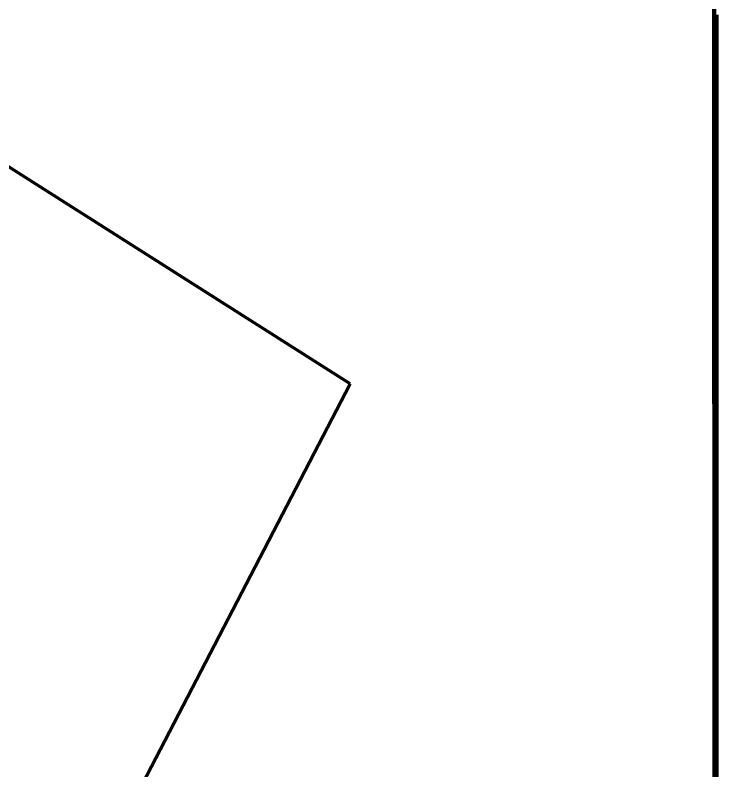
# Model space of a CAD drawing. Header units: millimetres. Extents: x 4307 to 31003, y 2809 to 20009.
# Drawn here: x 17828.5 to 17953.4, y 9633.2 to 9767.6 of the extents above; entities that cross this region are included whole.
import ezdxf

# ---------------------------------------------------------------- set-up
doc = ezdxf.new("R2010")
doc.units = ezdxf.units.MM
doc.layers.add('ProfileEdges', color=7, linetype='Continuous')

msp = doc.modelspace()

# ---------------------------------------------------------------- linework, layer by layer
at = {"layer": 'ProfileEdges', "lineweight": 211}
for p, q in [((17952.76, 9785.89), (17952.79, 9767.59)), ((17952.89, 9785.91), (17952.92, 9767.61)), ((17952.79, 9767.59), (17952.81, 9517.75)), ((17953.05, 9744), (17952.92, 9767.61)), ((17952.92, 9767.61), (17952.94, 9517.48)), ((17953.35, 9767.67), (17953.36, 9517.81)), ((17888.13, 9702.01), (17822.58, 9743.68)), ((17953.15, 9744.01), (17953.05, 9744)), ((17953.05, 9744), (17953.05, 9517.73)), ((17953.15, 9517.72), (17953.15, 9744.01)), ((17830.54, 9591.16), (17888.13, 9702.01))]:
    msp.add_line(p, q, dxfattribs=at)

doc.saveas('drawing.dxf')
